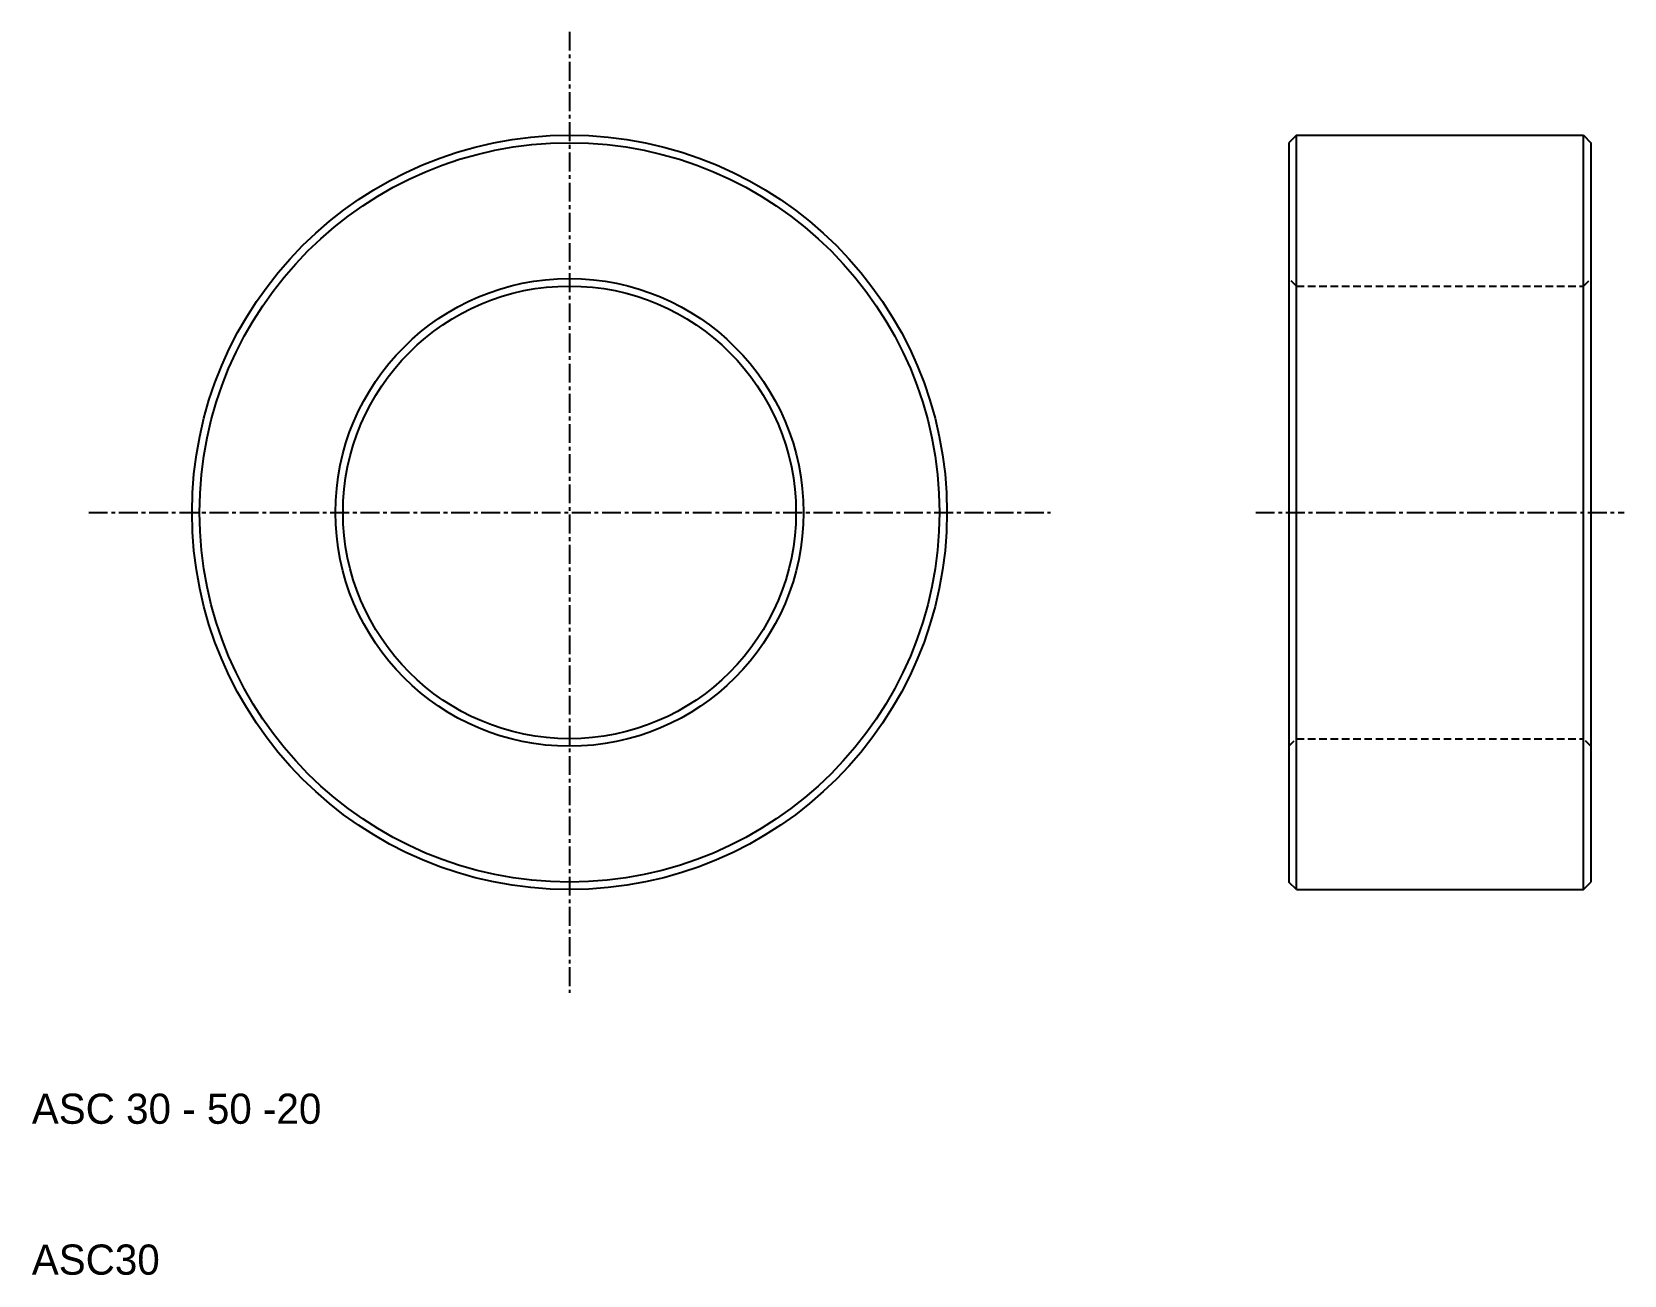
# Model space of a CAD drawing. Extents: x 3 to 108, y -4 to 78.
import ezdxf

# ---------------------------------------------------------------- set-up
doc = ezdxf.new("R2010")
doc.units = 0
doc.linetypes.add('CENTER', pattern=[2, 1.25, -0.25, 0.25, -0.25])
doc.linetypes.add('DASHED', pattern=[0.75, 0.5, -0.25])
doc.layers.get('0').update_dxf_attribs({"linetype": 'CONTINUOUS'})
doc.layers.add('CENTER', color=1, linetype='CENTER')

msp = doc.modelspace()

# ---------------------------------------------------------------- linework, layer by layer
at = {"color": 7, "linetype": 'CONTINUOUS'}
for p, q in [((86.76, 71.51), (86.26, 71.01)), ((86.26, 71.01), (86.26, 22.01)), ((86.76, 71.51), (105.76, 71.51)), ((86.76, 21.51), (86.76, 71.51)), ((105.76, 21.51), (105.76, 71.51)), ((105.76, 71.51), (106.26, 71.01)), ((106.26, 71.01), (106.26, 22.01)), ((86.76, 21.51), (86.26, 22.01)), ((86.76, 21.51), (105.76, 21.51)), ((105.76, 21.51), (106.26, 22.01))]:
    msp.add_line(p, q, dxfattribs=at)
at = {"color": 3, "linetype": 'DASHED'}
for p, q in [((86.76, 61.51), (86.26, 62.01)), ((86.76, 61.51), (105.76, 61.51)), ((105.76, 61.51), (106.26, 62.01)), ((86.26, 31.01), (86.76, 31.51)), ((86.76, 31.51), (105.76, 31.51)), ((106.26, 31.01), (105.76, 31.51))]:
    msp.add_line(p, q, dxfattribs=at)
msp.add_line((91.26, 31.51), (91.26, 31.51))
at = {"color": 7, "linetype": 'CONTINUOUS'}
for radius in [25, 24.5, 15.5, 15]:
    msp.add_circle((38.61, 46.51), radius, dxfattribs=at)
at = {"layer": 'CENTER', "color": 1, "linetype": 'CENTER'}
for p, q in [((38.61, 78.36), (38.61, 14.67)), ((6.77, 46.51), (70.46, 46.51)), ((84.06, 46.51), (108.46, 46.51))]:
    msp.add_line(p, q, dxfattribs=at)

# ---------------------------------------------------------------- texts
for s, p in [('ASC 30 - 50 -20', (3, 5.99)), ('ASC30', (3, -4.01))]:
    msp.add_text(s, height=2).set_placement(p)

doc.saveas('drawing.dxf')
